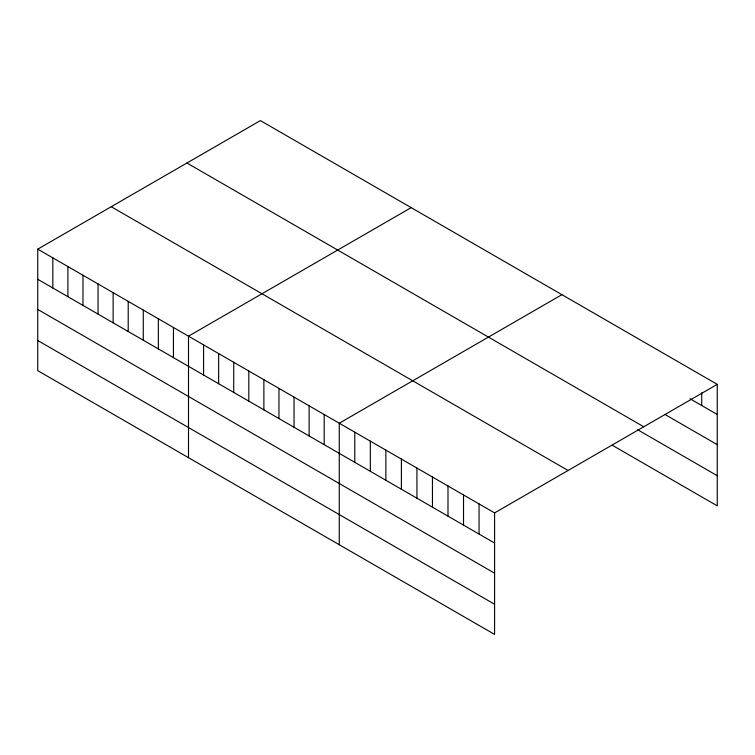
<?xml version="1.0" encoding="UTF-8"?>
<svg xmlns="http://www.w3.org/2000/svg" width="755" height="755" viewBox="0 0 755 755"><rect width="100%" height="100%" fill="white"/><g stroke="black" fill="none" stroke-linecap="round" stroke-linejoin="round"><path stroke-width="1.13" d="M37.75 249.15L494.591 512.9L494.591 634.408L37.75 370.648L37.75 249.15L260.409 120.592L717.25 384.352L717.25 505.85L612.409 445.327M411.164 207.634L188.505 336.183L188.505 457.69M561.928 294.667L339.259 423.225L339.259 544.733M494.591 512.9L717.25 384.352M690.07 398.791L717.25 414.486M664.825 414.372L717.25 444.638M186.929 163.014L643.77 426.773M637.645 429.746L717.25 475.707M111.23 206.719L568.071 470.478M37.75 279.284L494.591 543.043M37.75 309.437L494.591 573.187M37.75 340.505L494.591 604.255M701.716 392.77L701.716 405.52M479.057 503.934L479.057 534.068M463.523 494.969L463.523 525.102M447.989 485.994L447.989 516.137M432.455 477.028L432.455 507.171M416.93 468.062L416.93 498.206M401.396 459.097L401.396 489.231M385.862 450.122L385.862 480.265M370.327 441.156L370.327 471.299M354.793 432.19L354.793 462.334M324.188 414.523L324.188 444.657M309.116 405.812L309.116 435.956M294.035 397.111L294.035 427.255M278.963 388.41L278.963 418.544M263.882 379.708L263.882 409.842M248.81 370.998L248.81 401.141M233.729 362.296L233.729 392.44M218.657 353.595L218.657 383.729M203.586 344.884L203.586 375.027M173.433 327.481L173.433 357.625M158.352 318.78L158.352 348.914M143.28 310.069L143.28 340.212M128.208 301.368L128.208 331.511M113.127 292.666L113.127 322.81M98.056 283.965L98.056 314.099M82.975 275.254L82.975 305.398M67.903 266.553L67.903 296.696M52.822 257.851L52.822 287.995"/></g></svg>
